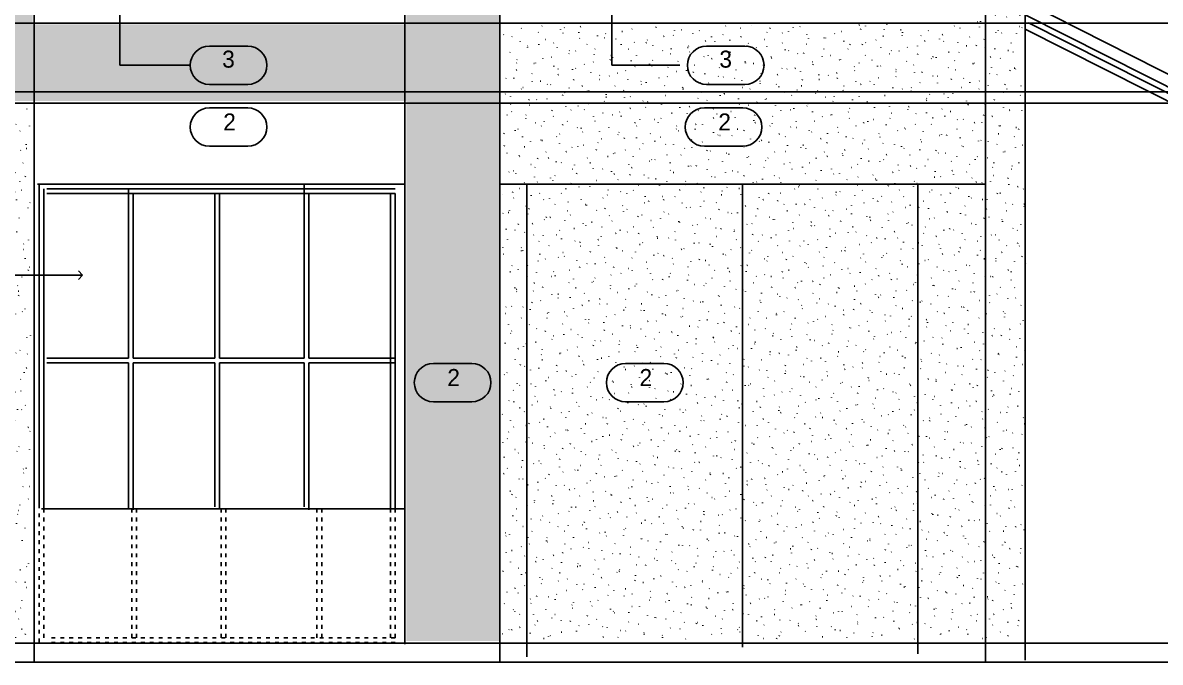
# Model space of a CAD drawing. Extents: x -92740 to -63661, y -15771 to -4391.
# Drawn here: x -84026.7 to -83647.5, y -13268.2 to -13055.1 of the extents above; entities that cross this region are included whole.
import ezdxf
from ezdxf.enums import TextEntityAlignment as Align

# ---------------------------------------------------------------- set-up
doc = ezdxf.new("R2010")
doc.units = 0
doc.header["$MEASUREMENT"] = 0
doc.linetypes.add('Dashed', pattern=[1, 0.3, -0.4, 0.3])
for name, color, linetype in [('B1NOTES', 2, 'Continuous'), ('ELEVATIONS', 7, 'Continuous'), ('STUCCO', 4, 'Continuous')]:
    doc.layers.add(name, color=color, linetype=linetype)
doc.styles.add('DCADTXTSTYLE1', font='AVG_TP')
pattern_1 = [(20, (0, 0), (-2.1376259, 5.8730789), [-6.09375015, 0.15625]), (55, (0, 0), (-5.11970028, 3.58485273), [-6.09375015, 0.15625]), (80, (0, 0), (-6.15504846, 1.0853011), [-6.09375015, 0.15625])]

msp = doc.modelspace()

# ---------------------------------------------------------------- hatches: boundary and pattern name
at = {"layer": 'STUCCO', "linetype": 'Continuous', "ltscale": 12.78}
h = msp.add_hatch(dxfattribs=at)
h.set_pattern_fill('cement', color=9, scale=1.5625, style=0, pattern_type=2)
h.set_pattern_definition(pattern_1)
h.paths.add_polyline_path([(-84456.9, -12936.3), (-84456.9, -13261.66), (-84421.75, -13261.66), (-84421.75, -13081.14), (-83898.84, -13081.14), (-83898.84, -13261.13), (-83867.95, -13261.13), (-83867.95, -12935.77), (-83898.84, -12935.77), (-83898.84, -13055.58), (-84023.44, -13055.58), (-84023.44, -12933.11), (-84057.52, -12933.11), (-84057.52, -13055.58), (-84154.44, -13055.58), (-84154.44, -12934.17), (-84189.05, -12934.17), (-84189.05, -13055.58), (-84286.5, -13055.58), (-84286.5, -12933.11), (-84322.18, -12933.11), (-84322.18, -13055.05), (-84421.75, -13055.05), (-84421.75, -12936.83)], flags=0)
h = msp.add_hatch(dxfattribs=at)
h.set_pattern_fill('cement', color=9, scale=1.5625, style=0, pattern_type=2)
h.set_pattern_definition(pattern_1)
h.paths.add_polyline_path([(-83866.89, -13056.11), (-83866.89, -13260.59), (-83692.23, -13260.59), (-83692.23, -12956), (-83707.14, -12956), (-83728.44, -12977.3), (-83728.44, -13009.25), (-83712.46, -13009.25), (-83712.46, -13055.58)], flags=0)
h = msp.add_hatch(dxfattribs=at)
h.set_pattern_fill('cement', color=9, scale=1.5625, style=0, pattern_type=2)
h.set_pattern_definition(pattern_1)
h.paths.add_polyline_path([(-84056.99, -13079.01), (-84056.99, -13261.66), (-84023.98, -13261.66), (-84023.98, -13079.01)], flags=0)

# ---------------------------------------------------------------- linework, layer by layer
at = {"layer": 'B1NOTES', "color": 1, "linetype": 'Continuous', "ltscale": 12.78}
for p, q in [((-83951.73, -13062.86), (-83964.51, -13062.86)), ((-83785.95, -13062.86), (-83798.73, -13062.86)), ((-83945.34, -13069.25), (-83945.34, -13069.25)), ((-83779.56, -13069.25), (-83779.56, -13069.25)), ((-83964.51, -13075.64), (-83951.73, -13075.64)), ((-83798.73, -13075.64), (-83785.95, -13075.64)), ((-83951.73, -13083.45), (-83964.51, -13083.45)), ((-83786.66, -13083.45), (-83799.44, -13083.45)), ((-83945.34, -13089.84), (-83945.34, -13089.84)), ((-83780.27, -13089.84), (-83780.27, -13089.84)), ((-83964.51, -13096.23), (-83951.73, -13096.23)), ((-83799.44, -13096.23), (-83786.66, -13096.23)), ((-83877.01, -13168.65), (-83889.79, -13168.65)), ((-83812.93, -13168.65), (-83825.71, -13168.65)), ((-83870.62, -13175.04), (-83870.62, -13175.04)), ((-83806.54, -13175.04), (-83806.54, -13175.04)), ((-83889.79, -13181.43), (-83877.01, -13181.43)), ((-83825.71, -13181.43), (-83812.93, -13181.43))]:
    msp.add_line(p, q, dxfattribs=at)
for centre, start, end in [((-83964.51, -13069.25), 90, 180), ((-83951.73, -13069.25), 0, 90), ((-83798.73, -13069.25), 90, 180), ((-83785.95, -13069.25), 0, 90), ((-83964.51, -13069.25), 180, 270), ((-83951.73, -13069.25), 270, 360), ((-83798.73, -13069.25), 180, 270), ((-83785.95, -13069.25), 270, 360), ((-83964.51, -13089.84), 90, 180), ((-83951.73, -13089.84), 0, 90), ((-83799.44, -13089.84), 90, 180), ((-83786.66, -13089.84), 0, 90), ((-83964.51, -13089.84), 180, 270), ((-83951.73, -13089.84), 270, 360), ((-83799.44, -13089.84), 180, 270), ((-83786.66, -13089.84), 270, 360), ((-83889.79, -13175.04), 90, 180), ((-83877.01, -13175.04), 0, 90), ((-83825.71, -13175.04), 90, 180), ((-83812.93, -13175.04), 0, 90), ((-83889.79, -13175.04), 180, 270), ((-83877.01, -13175.04), 270, 360), ((-83825.71, -13175.04), 180, 270), ((-83812.93, -13175.04), 270, 360)]:
    msp.add_arc(centre, 6.39, start, end, dxfattribs=at)
at = {"layer": 'ELEVATIONS', "color": 1, "linetype": 'Continuous', "ltscale": 12.78}
for p, q in [((-84022.91, -13268.25), (-84022.91, -12935.24)), ((-83899.37, -13262.19), (-83899.37, -12935.24)), ((-83867.65, -12935.24), (-83867.65, -13102.44)), ((-83692.48, -12935.15), (-83692.48, -13267.52)), ((-83705.74, -12950.68), (-83705.74, -13268.25)), ((-84021.29, -13055.25), (-83898.31, -13055.25)), ((-83867.65, -13055.25), (-83706.07, -13055.25)), ((-83867.65, -13096.05), (-83867.65, -13268.05)), ((-83899.36, -13108.83), (-84021.85, -13108.83)), ((-83899.36, -13108.83), (-83899.36, -13262.19)), ((-83728.44, -13108.83), (-83867.65, -13108.83)), ((-83858.61, -13108.83), (-83858.61, -13266.45)), ((-83786.69, -13108.83), (-83786.69, -13263.26)), ((-83705.74, -13108.83), (-83730.26, -13108.83)), ((-83728.33, -13108.83), (-83728.33, -13265.39)), ((-84020.47, -13217.13), (-83899.36, -13217.13)), ((-84538.9, -13268.25), (-82927.56, -13268.25)), ((-84444.12, -13268.25), (-82832.77, -13268.25))]:
    msp.add_line(p, q, dxfattribs=at)
at = {"layer": 'ELEVATIONS', "color": 2, "linetype": 'Continuous', "ltscale": 8.52}
for p, q in [((-83994.33, -13069.25), (-83994.33, -13040.49)), ((-83830.32, -13069.25), (-83830.32, -13041.56)), ((-83971.26, -13069.25), (-83994.33, -13069.25)), ((-83807.6, -13069.25), (-83830.32, -13069.25)), ((-84132.43, -13139.18), (-84006.76, -13139.18))]:
    msp.add_line(p, q, dxfattribs=at)
at = {"layer": 'ELEVATIONS', "color": 8, "linetype": 'Continuous', "ltscale": 12.78}
for p, q in [((-83692.48, -13048.13), (-83522.36, -13134.12)), ((-83692.48, -13052.39), (-83522.36, -13138.38)), ((-83692.48, -13057.19), (-83523.31, -13142.69)), ((-83691.41, -13055.07), (-83525.02, -13139.17))]:
    msp.add_line(p, q, dxfattribs=at)
at = {"layer": 'ELEVATIONS', "color": 2, "linetype": 'Continuous', "ltscale": 12.78}
for p, q in [((-84353.59, -13055.25), (-82827.95, -13055.25)), ((-84530.92, -13078.14), (-82827.95, -13078.14)), ((-84503.23, -13078.14), (-82900.4, -13078.14)), ((-84504.82, -13081.87), (-82902, -13081.87)), ((-84523.99, -13261.86), (-82918.51, -13261.86)), ((-84435.07, -13261.86), (-82829.58, -13261.86))]:
    msp.add_line(p, q, dxfattribs=at)
at = {"layer": 'ELEVATIONS', "color": 5, "linetype": 'Continuous', "ltscale": 12.78}
for p, q in [((-84021.29, -13168.47), (-84021.29, -13108.83)), ((-84019.69, -13217.46), (-84019.69, -13110.43)), ((-83902.57, -13110.43), (-84018.65, -13110.43)), ((-83991.47, -13166.87), (-83991.47, -13110.43)), ((-83932.89, -13166.87), (-83932.89, -13108.83)), ((-83902.57, -13112.03), (-84018.65, -13112.03)), ((-83989.87, -13166.87), (-83989.87, -13112.03)), ((-83962.71, -13166.87), (-83962.71, -13112.03)), ((-83961.11, -13166.87), (-83961.11, -13112.03)), ((-83931.29, -13166.87), (-83931.29, -13112.03)), ((-83904.14, -13217.46), (-83904.14, -13112.03)), ((-83902.54, -13216.93), (-83902.54, -13112.03)), ((-84021.29, -13216.93), (-84021.29, -13157.29)), ((-83991.47, -13166.87), (-84018.65, -13166.87)), ((-83962.71, -13166.87), (-83989.87, -13166.87)), ((-83932.89, -13166.87), (-83961.11, -13166.87)), ((-83902.57, -13166.87), (-83931.29, -13166.87)), ((-83991.47, -13168.47), (-84018.65, -13168.47)), ((-83991.47, -13216.93), (-83991.47, -13168.47)), ((-83989.87, -13217.46), (-83989.87, -13168.47)), ((-83962.71, -13168.47), (-83989.87, -13168.47)), ((-83962.71, -13216.4), (-83962.71, -13168.47)), ((-83961.11, -13216.93), (-83961.11, -13168.47)), ((-83932.89, -13168.47), (-83961.11, -13168.47)), ((-83932.89, -13216.4), (-83932.89, -13168.47)), ((-83931.29, -13217.46), (-83931.29, -13168.47)), ((-83902.57, -13168.47), (-83931.29, -13168.47))]:
    msp.add_line(p, q, dxfattribs=at)
at = {"layer": 'ELEVATIONS', "color": 1, "linetype": 'Continuous', "ltscale": 8.52}
for q in [(-84008.18, -13137.76), (-84008.18, -13140.6)]:
    msp.add_line((-84006.76, -13139.18), q, dxfattribs=at)
at = {"layer": 'ELEVATIONS', "color": 9, "linetype": 'Dashed', "ltscale": 4.26}
for p, q in [((-84021.29, -13261.66), (-84021.29, -13217.13)), ((-84019.69, -13260.06), (-84019.69, -13217.46)), ((-83990.4, -13260.06), (-83990.4, -13217.13)), ((-83988.8, -13260.06), (-83988.8, -13217.46)), ((-83960.58, -13260.06), (-83960.58, -13217.13)), ((-83958.98, -13260.06), (-83958.98, -13216.93)), ((-83928.63, -13260.06), (-83928.63, -13217.13)), ((-83927.03, -13260.06), (-83927.03, -13217.13)), ((-83904.14, -13260.06), (-83904.14, -13217.13)), ((-83902.54, -13260.06), (-83902.54, -13216.93)), ((-83902.57, -13260.06), (-84018.65, -13260.06)), ((-83902.57, -13261.66), (-84018.65, -13261.66))]:
    msp.add_line(p, q, dxfattribs=at)

# ---------------------------------------------------------------- texts
at = {"layer": 'B1NOTES', "color": 3, "linetype": 'Continuous', "ltscale": 8.52, "style": 'DCADTXTSTYLE1'}
for s, p in [('3', (-83960.25, -13071.73)), ('3', (-83794.47, -13071.73)), ('2', (-83959.9, -13092.68)), ('2', (-83794.82, -13092.68)), ('2', (-83885.17, -13177.88)), ('2', (-83821.09, -13177.88))]:
    msp.add_text(s, height=5.68, dxfattribs=at).set_placement(p, align=Align.BOTTOM_LEFT)

doc.saveas('drawing.dxf')
